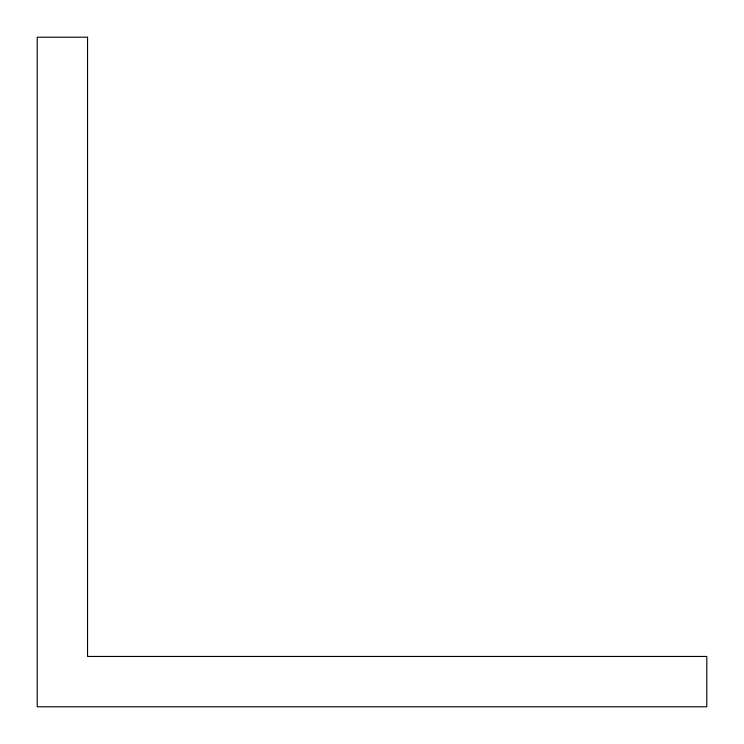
<?xml version="1.0" encoding="UTF-8"?>
<svg xmlns="http://www.w3.org/2000/svg" width="744" height="744" viewBox="0 0 744 744"><rect width="100%" height="100%" fill="white"/><g stroke="black" fill="none" stroke-linecap="round" stroke-linejoin="round"><path stroke-width="1.12" d="M87.55 37.2L37.2 37.2L37.2 706.8L706.8 706.8L706.8 656.45L87.55 656.45L87.55 37.2"/></g></svg>
